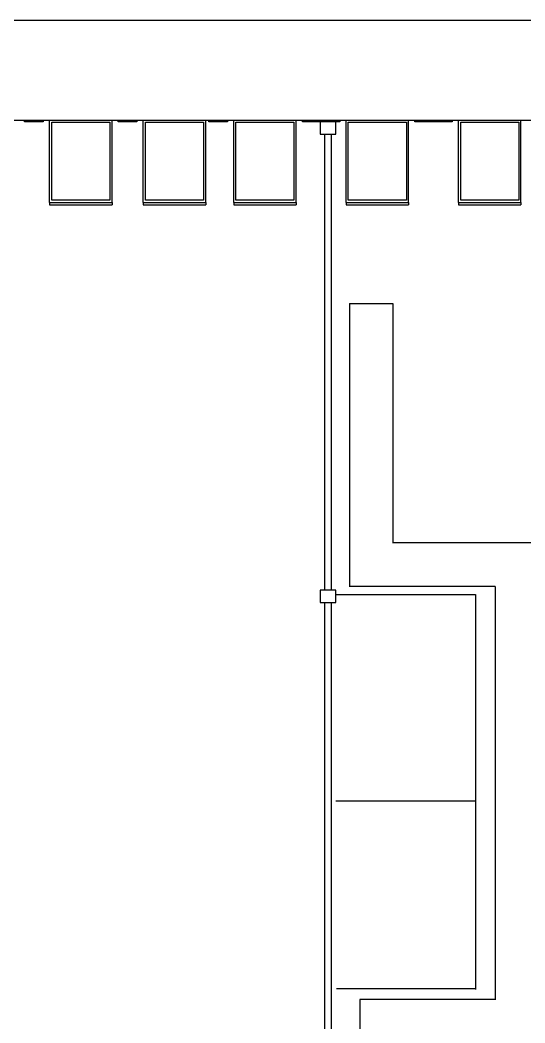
# Model space of a CAD drawing. Header units: metres. Extents: x 2 to 323, y -2 to 254.
# Drawn here: x 139.43 to 155.6, y 98.9 to 131.01 of the extents above; entities that cross this region are included whole.
import ezdxf

# ---------------------------------------------------------------- set-up
doc = ezdxf.new("R2010")
doc.units = ezdxf.units.M
for name, color, linetype in [('0-EST CORTE', 7, 'Continuous'), ('0-MUROS EXISTENTES', 7, 'Continuous'), ('0-PROYECCIONES', 7, 'Continuous'), ('0-VISTA-005', 7, 'Continuous'), ('00', 7, 'Continuous'), ('Alturas', 7, 'Continuous'), ('Demarcación PL', 7, 'Continuous')]:
    doc.layers.add(name, color=color, linetype=linetype)

msp = doc.modelspace()

# ---------------------------------------------------------------- linework, layer by layer
at = {"layer": '0-EST CORTE'}
for points in [[(149.046, 127.361), (149.546, 127.361), (149.546, 127.761), (149.046, 127.761), (149.046, 127.361)], [(149.046, 127.361), (149.546, 127.361), (149.546, 127.761), (149.046, 127.761), (149.046, 127.361)], [(149.046, 127.361), (149.546, 127.361), (149.546, 127.761), (149.046, 127.761), (149.046, 127.361)], [(149.046, 127.361), (149.546, 127.361), (149.546, 127.761), (149.046, 127.761), (149.046, 127.361)], [(149.046, 112.361), (149.546, 112.361), (149.546, 112.761), (149.046, 112.761), (149.046, 112.361)], [(149.046, 112.361), (149.546, 112.361), (149.546, 112.761), (149.046, 112.761), (149.046, 112.361)], [(149.046, 112.361), (149.546, 112.361), (149.546, 112.761), (149.046, 112.761), (149.046, 112.361)], [(149.046, 112.361), (149.546, 112.361), (149.546, 112.761), (149.046, 112.761), (149.046, 112.361)]]:
    msp.add_lwpolyline(points, close=True, dxfattribs=at)
at = {"layer": '0-MUROS EXISTENTES'}
for p, q in [((139.576, 127.811), (140.176, 127.811)), ((139.576, 127.755), (139.576, 127.811)), ((139.576, 127.811), (140.176, 127.811)), ((139.576, 127.755), (139.576, 127.811)), ((140.176, 127.811), (140.176, 127.755)), ((140.176, 127.811), (140.176, 127.755)), ((142.576, 127.811), (143.176, 127.811)), ((142.576, 127.755), (142.576, 127.811)), ((142.576, 127.811), (143.176, 127.811)), ((142.576, 127.755), (142.576, 127.811)), ((143.176, 127.811), (143.176, 127.755)), ((143.176, 127.811), (143.176, 127.755)), ((145.472, 127.811), (146.072, 127.811)), ((145.472, 127.755), (145.472, 127.811)), ((145.472, 127.811), (146.072, 127.811)), ((145.472, 127.755), (145.472, 127.811)), ((146.072, 127.811), (146.072, 127.755)), ((146.072, 127.811), (146.072, 127.755)), ((148.472, 127.811), (149.672, 127.811)), ((148.472, 127.755), (148.472, 127.811)), ((148.472, 127.811), (149.672, 127.811)), ((148.472, 127.755), (148.472, 127.811)), ((149.672, 127.811), (149.672, 127.755)), ((149.672, 127.811), (149.672, 127.755)), ((152.072, 127.811), (153.272, 127.811)), ((152.072, 127.755), (152.072, 127.811)), ((152.072, 127.811), (153.272, 127.811)), ((152.072, 127.755), (152.072, 127.811)), ((153.272, 127.811), (153.272, 127.755)), ((153.272, 127.811), (153.272, 127.755)), ((140.176, 127.755), (139.576, 127.755)), ((140.176, 127.755), (139.576, 127.755)), ((143.176, 127.755), (142.576, 127.755)), ((143.176, 127.755), (142.576, 127.755)), ((146.072, 127.755), (145.472, 127.755)), ((146.072, 127.755), (145.472, 127.755)), ((149.672, 127.755), (148.472, 127.755)), ((149.672, 127.755), (148.472, 127.755)), ((153.272, 127.755), (152.072, 127.755)), ((153.272, 127.755), (152.072, 127.755))]:
    msp.add_line(p, q, dxfattribs=at)
for points in [[(149.398, 112.761), (149.194, 112.761), (149.194, 127.361), (149.398, 127.361), (149.398, 112.761)], [(149.398, 97.761), (149.194, 97.761), (149.194, 112.361), (149.398, 112.361), (149.398, 97.761)]]:
    msp.add_lwpolyline(points, close=True, dxfattribs=at)
at = {"layer": '0-PROYECCIONES'}
msp.add_line((116.066, 131.011), (185.056, 131.011), dxfattribs=at)
at = {"layer": '0-VISTA-005'}
msp.add_line((137.176, 127.811), (181.296, 127.811), dxfattribs=at)
at = {"layer": '00'}
for p, q in [((140.376, 125.171), (140.376, 127.811)), ((140.376, 125.171), (140.376, 127.811)), ((142.376, 125.171), (142.376, 127.811)), ((142.376, 125.171), (142.376, 127.811)), ((143.376, 125.171), (143.376, 127.811)), ((143.376, 125.171), (143.376, 127.811)), ((145.376, 125.171), (145.376, 127.811)), ((145.376, 125.171), (145.376, 127.811)), ((146.272, 125.171), (146.272, 127.811)), ((146.272, 125.171), (146.272, 127.811)), ((148.272, 125.171), (148.272, 127.811)), ((148.272, 125.171), (148.272, 127.811)), ((149.872, 125.171), (149.872, 127.811)), ((149.872, 125.171), (149.872, 127.811)), ((151.872, 125.171), (151.872, 127.811)), ((151.872, 125.171), (151.872, 127.811)), ((153.472, 125.171), (153.472, 127.811)), ((153.472, 125.171), (153.472, 127.811)), ((155.472, 125.171), (155.472, 127.811)), ((155.472, 125.171), (155.472, 127.811)), ((140.376, 125.171), (142.376, 125.171)), ((140.376, 125.171), (140.376, 125.091)), ((140.376, 125.171), (142.376, 125.171)), ((140.376, 125.171), (140.376, 125.091)), ((140.376, 125.091), (142.376, 125.091)), ((140.376, 125.091), (142.376, 125.091)), ((142.376, 125.171), (142.376, 125.091)), ((142.376, 125.171), (142.376, 125.091)), ((143.376, 125.171), (145.376, 125.171)), ((143.376, 125.171), (143.376, 125.091)), ((143.376, 125.171), (145.376, 125.171)), ((143.376, 125.171), (143.376, 125.091)), ((143.376, 125.091), (145.376, 125.091)), ((143.376, 125.091), (145.376, 125.091)), ((145.376, 125.171), (145.376, 125.091)), ((145.376, 125.171), (145.376, 125.091)), ((146.272, 125.171), (148.272, 125.171)), ((146.272, 125.171), (146.272, 125.091)), ((146.272, 125.171), (148.272, 125.171)), ((146.272, 125.171), (146.272, 125.091)), ((146.272, 125.091), (148.272, 125.091)), ((146.272, 125.091), (148.272, 125.091)), ((148.272, 125.171), (148.272, 125.091)), ((148.272, 125.171), (148.272, 125.091)), ((149.872, 125.171), (151.872, 125.171)), ((149.872, 125.171), (149.872, 125.091)), ((149.872, 125.171), (151.872, 125.171)), ((149.872, 125.171), (149.872, 125.091)), ((149.872, 125.091), (151.872, 125.091)), ((149.872, 125.091), (151.872, 125.091)), ((151.872, 125.171), (151.872, 125.091)), ((151.872, 125.171), (151.872, 125.091)), ((153.472, 125.171), (155.472, 125.171)), ((153.472, 125.171), (153.472, 125.091)), ((153.472, 125.171), (155.472, 125.171)), ((153.472, 125.171), (153.472, 125.091)), ((153.472, 125.091), (155.472, 125.091)), ((153.472, 125.091), (155.472, 125.091)), ((155.472, 125.171), (155.472, 125.091)), ((155.472, 125.171), (155.472, 125.091))]:
    msp.add_line(p, q, dxfattribs=at)
for points in [[(140.446, 127.741), (142.306, 127.741), (142.306, 125.241), (140.446, 125.241), (140.446, 127.741)], [(140.446, 127.741), (142.306, 127.741), (142.306, 125.241), (140.446, 125.241), (140.446, 127.741)], [(143.446, 127.741), (145.306, 127.741), (145.306, 125.241), (143.446, 125.241), (143.446, 127.741)], [(143.446, 127.741), (145.306, 127.741), (145.306, 125.241), (143.446, 125.241), (143.446, 127.741)], [(146.342, 127.741), (148.202, 127.741), (148.202, 125.241), (146.342, 125.241), (146.342, 127.741)], [(146.342, 127.741), (148.202, 127.741), (148.202, 125.241), (146.342, 125.241), (146.342, 127.741)], [(149.942, 127.741), (151.802, 127.741), (151.802, 125.241), (149.942, 125.241), (149.942, 127.741)], [(149.942, 127.741), (151.802, 127.741), (151.802, 125.241), (149.942, 125.241), (149.942, 127.741)], [(153.542, 127.741), (155.402, 127.741), (155.402, 125.241), (153.542, 125.241), (153.542, 127.741)], [(153.542, 127.741), (155.402, 127.741), (155.402, 125.241), (153.542, 125.241), (153.542, 127.741)]]:
    msp.add_lwpolyline(points, close=True, dxfattribs=at)
at = {"layer": 'Alturas'}
for p, q in [((154.011, 106.002), (149.546, 106.002)), ((154.027, 99.988), (149.561, 99.988))]:
    msp.add_line(p, q, dxfattribs=at)
msp.add_lwpolyline([(149.546, 112.619), (154.011, 112.619), (154.011, 99.971), (154.011, 99.971)], dxfattribs=at)
at = {"layer": 'Demarcación PL'}
for p, q in [((149.983, 121.933), (149.983, 112.86)), ((149.983, 121.933), (151.367, 121.933)), ((151.367, 121.933), (151.367, 114.261)), ((156.024, 114.275), (151.367, 114.275)), ((154.64, 112.874), (149.983, 112.874)), ((154.64, 112.874), (154.64, 99.637)), ((150.307, 99.653), (150.307, 37.642)), ((154.632, 99.653), (150.307, 99.653))]:
    msp.add_line(p, q, dxfattribs=at)

doc.saveas('drawing.dxf')
